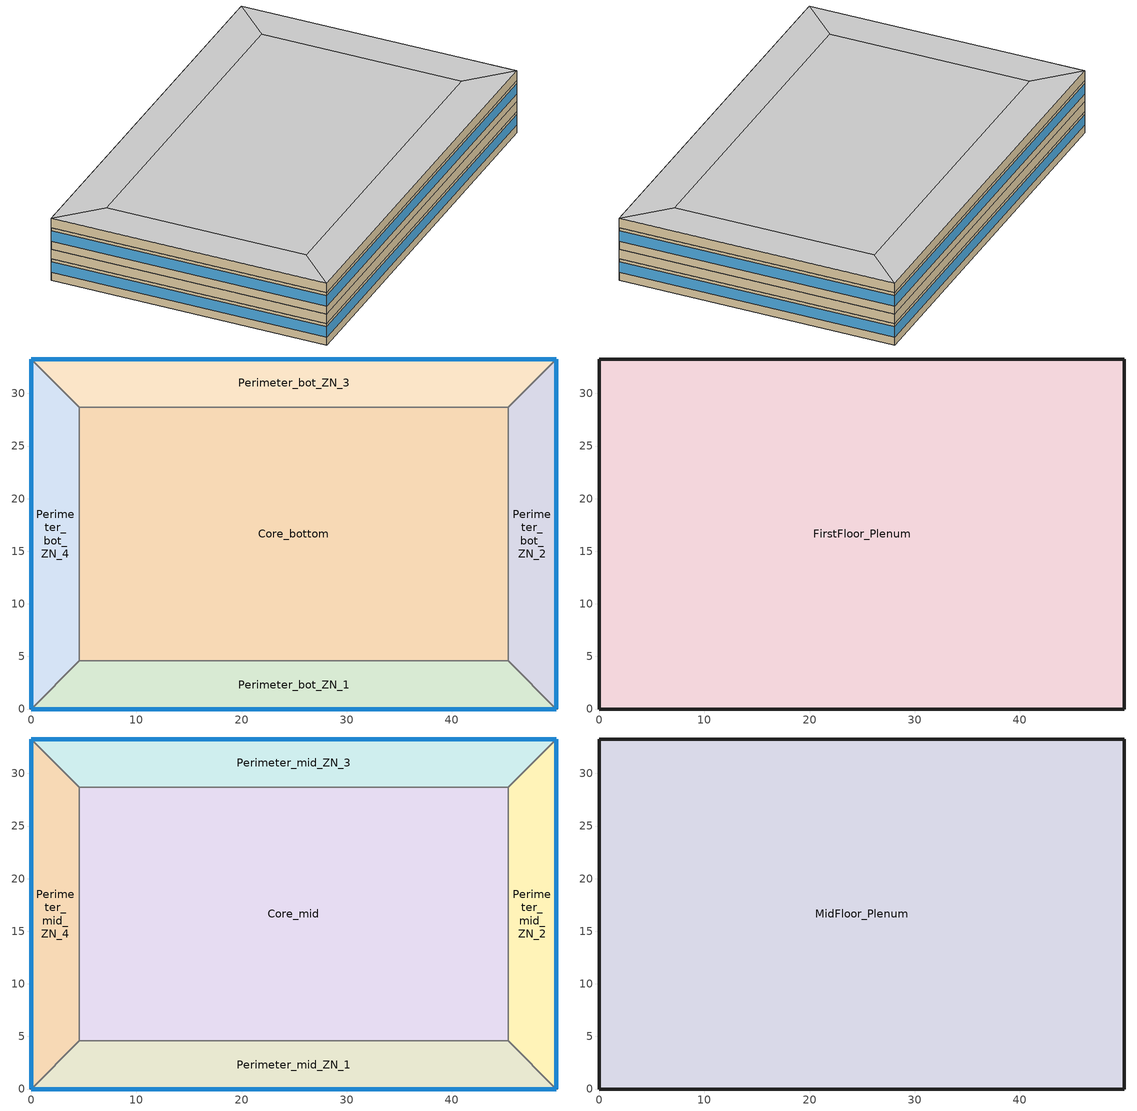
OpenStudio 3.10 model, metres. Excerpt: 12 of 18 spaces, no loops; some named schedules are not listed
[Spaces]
Core_bottom
 floor ground (Core_bot_ZN_5_Floor SlabOnOrBelowGradeF073): 45.34,28.7 45.34,4.57 4.57,4.57 4.57,28.7 z0
 wall to Perimeter_bot_ZN_2 (MetalFrameWallInterior): 45.34,4.57 45.34,28.7 z0:2.74
 wall to Perimeter_bot_ZN_3 (MetalFrameWallInterior): 45.34,28.7 4.57,28.7 z0:2.74
 wall to Perimeter_bot_ZN_1 (MetalFrameWallInterior): 4.57,4.57 45.34,4.57 z0:2.74
 wall to Perimeter_bot_ZN_4 (MetalFrameWallInterior): 4.57,28.7 4.57,4.57 z0:2.74
Perimeter_bot_ZN_2
 floor ground (Perimeter_bot_ZN_2_Floor SlabOnOrBelowGradeF073): 49.91,33.27 49.91,0 45.34,4.57 45.34,28.7 z0
 wall outside (MetalFrameWallU055): 49.91,0 49.91,33.27 z0:2.74
 wall to Perimeter_bot_ZN_1: 45.34,4.57 49.91,0 z0:2.74
 wall to Perimeter_bot_ZN_3 (MetalFrameWallInterior): 49.91,33.27 45.34,28.7 z0:2.74
 window (Base_AllCZ_FixedWindowU34): 49.91,0 49.91,33.27 z1.02:2.33
Perimeter_bot_ZN_3
 floor ground (Perimeter_bot_ZN_3_Floor SlabOnOrBelowGradeF073): 49.91,33.27 45.34,28.7 4.57,28.7 0,33.27 z0
 wall outside (MetalFrameWallU055): 49.91,33.27 0,33.27 z0:2.74
 wall to Perimeter_bot_ZN_4 (MetalFrameWallInterior): 0,33.27 4.57,28.7 z0:2.74
 window (Base_AllCZ_FixedWindowU34): 49.91,33.27 0,33.27 z1.02:2.33
Perimeter_bot_ZN_1
 floor ground (Perimeter_bot_ZN_1_Floor SlabOnOrBelowGradeF073): 45.34,4.57 49.91,0 0,0 4.57,4.57 z0
 wall outside (MetalFrameWallU055): 0,0 49.91,0 z0:2.74
 wall to Perimeter_bot_ZN_4 (MetalFrameWallInterior): 4.57,4.57 0,0 z0:2.74
 window (Base_AllCZ_FixedWindowU34): 0,0 49.91,0 z1.02:2.33
Perimeter_bot_ZN_4
 floor ground (Perimeter_bot_ZN_4_Floor SlabOnOrBelowGradeF073): 0,33.27 4.57,28.7 4.57,4.57 0,0 z0
 wall outside (MetalFrameWallU055): 0,33.27 0,0 z0:2.74
 window (Base_AllCZ_FixedWindowU34): 0,33.27 0,0 z1.02:2.33
FirstFloor_Plenum
 floor to Core_bottom (TypicalPlenumFloorInterior): 45.34,28.7 45.34,4.57 4.57,4.57 4.57,28.7 z2.74
 floor to Perimeter_bot_ZN_1 (TypicalPlenumFloorInterior): 45.34,4.57 49.91,0 0,0 4.57,4.57 z2.74
 floor to Perimeter_bot_ZN_2 (TypicalPlenumFloorInterior): 49.91,33.27 49.91,0 45.34,4.57 45.34,28.7 z2.74
 floor to Perimeter_bot_ZN_3 (TypicalPlenumFloorInterior): 49.91,33.27 45.34,28.7 4.57,28.7 0,33.27 z2.74
 floor to Perimeter_bot_ZN_4 (TypicalPlenumFloorInterior): 0,33.27 4.57,28.7 4.57,4.57 0,0 z2.74
 wall outside (MetalFrameWallU055): 49.91,0 49.91,33.27 0,33.27 0,0 49.91,0 z2.74:3.96
Core_mid
 floor to FirstFloor_Plenum (TypicalFloorInterior): 45.34,28.7 45.34,4.57 4.57,4.57 4.57,28.7 z3.96
 wall to Perimeter_mid_ZN_2 (MetalFrameWallInterior): 45.34,4.57 45.34,28.7 z3.96:6.71
 wall to Perimeter_mid_ZN_3 (MetalFrameWallInterior): 45.34,28.7 4.57,28.7 z3.96:6.71
 wall to Perimeter_mid_ZN_1 (MetalFrameWallInterior): 4.57,4.57 45.34,4.57 z3.96:6.71
 wall to Perimeter_mid_ZN_4 (MetalFrameWallInterior): 4.57,28.7 4.57,4.57 z3.96:6.71
Perimeter_mid_ZN_2
 floor to FirstFloor_Plenum (TypicalFloorInterior): 49.91,33.27 49.91,0 45.34,4.57 45.34,28.7 z3.96
 wall outside (MetalFrameWallU055): 49.91,0 49.91,33.27 z3.96:6.71
 wall to Perimeter_mid_ZN_1: 45.34,4.57 49.91,0 z3.96:6.71
 wall to Perimeter_mid_ZN_3 (MetalFrameWallInterior): 49.91,33.27 45.34,28.7 z3.96:6.71
 window (Base_AllCZ_FixedWindowU34): 49.91,0 49.91,33.27 z4.98:6.29
Perimeter_mid_ZN_3
 floor to FirstFloor_Plenum (TypicalFloorInterior): 49.91,33.27 45.34,28.7 4.57,28.7 0,33.27 z3.96
 wall outside (MetalFrameWallU055): 49.91,33.27 0,33.27 z3.96:6.71
 wall to Perimeter_mid_ZN_4 (MetalFrameWallInterior): 0,33.27 4.57,28.7 z3.96:6.71
 window (Base_AllCZ_FixedWindowU34): 49.91,33.27 0,33.27 z4.98:6.29
Perimeter_mid_ZN_1
 floor to FirstFloor_Plenum (TypicalFloorInterior): 45.34,4.57 49.91,0 0,0 4.57,4.57 z3.96
 wall outside (MetalFrameWallU055): 0,0 49.91,0 z3.96:6.71
 wall to Perimeter_mid_ZN_4 (MetalFrameWallInterior): 4.57,4.57 0,0 z3.96:6.71
 window (Base_AllCZ_FixedWindowU34): 0,0 49.91,0 z4.98:6.29
Perimeter_mid_ZN_4
 floor to FirstFloor_Plenum (TypicalFloorInterior): 0,33.27 4.57,28.7 4.57,4.57 0,0 z3.96
 wall outside (MetalFrameWallU055): 0,33.27 0,0 z3.96:6.71
 window (Base_AllCZ_FixedWindowU34): 0,33.27 0,0 z4.98:6.29
MidFloor_Plenum
 floor to Core_mid (TypicalPlenumFloorInterior): 45.34,28.7 45.34,4.57 4.57,4.57 4.57,28.7 z6.71
 floor to Perimeter_mid_ZN_1 (TypicalPlenumFloorInterior): 45.34,4.57 49.91,0 0,0 4.57,4.57 z6.71
 floor to Perimeter_mid_ZN_2 (TypicalPlenumFloorInterior): 49.91,33.27 49.91,0 45.34,4.57 45.34,28.7 z6.71
 floor to Perimeter_mid_ZN_3 (TypicalPlenumFloorInterior): 49.91,33.27 45.34,28.7 4.57,28.7 0,33.27 z6.71
 floor to Perimeter_mid_ZN_4 (TypicalPlenumFloorInterior): 0,33.27 4.57,28.7 4.57,4.57 0,0 z6.71
 wall outside (MetalFrameWallU055): 49.91,0 49.91,33.27 0,33.27 0,0 49.91,0 z6.71:7.92
 ceiling to Core_top: 45.34,4.57 45.34,28.7 4.57,28.7 4.57,4.57 z7.92
 ceiling to Perimeter_top_ZN_1: 49.91,0 45.34,4.57 4.57,4.57 0,0 z7.92
 ceiling to Perimeter_top_ZN_2: 49.91,0 49.91,33.27 45.34,28.7 45.34,4.57 z7.92
 ceiling to Perimeter_top_ZN_3: 45.34,28.7 49.91,33.27 0,33.27 4.57,28.7 z7.92
 ceiling to Perimeter_top_ZN_4: 0,0 4.57,4.57 4.57,28.7 0,33.27 z7.92
[Site]
LOS ANGELES USC: Latitude {deg}=33.95; Longitude {deg}=-118.4; Time Zone {hr}=-8; Elevation {m}=54.5592; Terrain=Suburbs
[SizingPeriod:DesignDay] Barometric Pressure {Pa}=100663; Wind Speed {m/s}=0.6; Rain Indicator=No; Snow Indicator=No; Day of Month=21; Daylight Saving Time Indicator=No; Humidity Condition Type=Wetbulb; Dry-Bulb Temperature Range Modifier Type=DefaultMultipliers
Name | Maximum Dry-Bulb Temperature {C} | Daily Dry-Bulb Temperature Range {deltaC} | Wind Direction {deg} | Sky Clearness | Month | Day Type | Wetbulb or DewPoint at Maximum Dry-Bulb {C} | Solar Model Indicator | ASHRAE Clear Sky Optical Depth for Beam Irradiance | ASHRAE Clear Sky Optical Depth for Diffuse Irradiance
LOS ANGELES USC Ann Htg 99.6% Condns DB | 6.2 | 0 | 20 | 0 | 12 | WinterDesignDay | 6.2 | ASHRAEClearSky
LOS ANGELES USC  June .4% Condns DB=>MCWB | 32.3 | 8.2 | 260 |  | 6 | SummerDesignDay | 20.7 | ASHRAETau | 0.405 | 2.324
LOS ANGELES USC  July .4% Condns DB=>MCWB | 33.8 | 9.2 | 260 |  | 7 | SummerDesignDay | 22.1 | ASHRAETau | 0.402 | 2.401
LOS ANGELES USC  August .4% Condns DB=>MCWB | 33.7 | 9.6 | 260 |  | 8 | SummerDesignDay | 21.2 | ASHRAETau | 0.383 | 2.433
[Site:WaterMainsTemperature]
Calculation Method=Schedule; Temperature Schedule=WaterMainCZ09
[Building]
OfficeMedium: North Axis {deg}=0
[Material]
Name | Roughness | Thickness {m} | Conductivity {W/m-K} | Density {kg/m3} | Specific Heat {J/kg-K} | Thermal Absorptance | Solar Absorptance | Visible Absorptance
Stucco - 7/8 in. | MediumRough | 0.022352 | 0.700948 | 1855.1 | 837.36 | 0.9 | 0.7 | 0.8
Air - Metal Wall Framing - 16 or 24 in. OC; Air - Metal Wall Framing - 16 or 24 in. OC 1 | Smooth | 0.1397 | 1.22017 | 1.28148 | 1004.832
Gypsum Board - 1/2 in. | Smooth | 0.0127 | 0.158656 | 640.739 | 1130.436 | 0.9 | 0.7 | 0.8
Gypsum Board - 5/8 in. | MediumRough | 0.016002 | 0.158656 | 640.739 | 1130.436 | 0.9 | 0.7 | 0.8
Acoustic Tile - 3/4 in. | MediumRough | 0.01905 | 0.0576335 | 288.332 | 795.492 | 0.9 | 0.7 | 0.8
Metal Deck - 1/16 in. | MediumRough | 0.0015875 | 45.3452 | 7820.53 | 502.416 | 0.9 | 0.7 | 0.8
Concrete - 140 lb/ft3 - 4 in. | Smooth | 0.1016 | 1.9514 | 2239.06 | 921.096
Carpet - 3/4 in. | Smooth | 0.01905 | 0.0455183 | 288.332 | 1381.644 | 0.9 | 0.7 | 0.8
Compliance Insulation R14.60 | Smooth | 0.0591861 | 0.0230188 | 16.0185 | 1130.436
Compliance Insulation R1.41 | Smooth | 0.00571591 | 0.0230188 | 16.0185 | 1130.436
Compliance Insulation R0.02 | Smooth | 8.10768e-05 | 0.0230188 | 16.0185 | 1130.436
[Construction]
MetalFrameWallU055: Stucco - 7/8 in., Compliance Insulation R14.60, Compliance Insulation R1.41, Compliance Insulation R0.02, Compliance Insulation R0.02, Air - Metal Wall Framing - 16 or 24 in. OC, Gypsum Board - 1/2 in.
MetalFrameWallInterior: Gypsum Board - 5/8 in., Air - Metal Wall Framing - 16 or 24 in. OC 1, Gypsum Board - 5/8 in.
TypicalPlenumFloorInterior: Acoustic Tile - 3/4 in.
TypicalFloorInterior: Metal Deck - 1/16 in., Concrete - 140 lb/ft3 - 4 in., Carpet - 3/4 in.
Base_AllCZ_FixedWindowU34: Base_AllCZ_FixedWindowU34 Material
[WindowMaterial:SimpleGlazingSystem]
Base_AllCZ_FixedWindowU34 Material: U-Factor {W/m2-K}=1.93061; Solar Heat Gain Coefficient=0.22; Visible Transmittance=0.42
[Construction:FfactorGroundFloor] F-Factor {W/m-K}=1.26344
Name | Area {m2} | PerimeterExposed {m}
Core_bot_ZN_5_Floor SlabOnOrBelowGradeF073 | 983.537 | 0
Perimeter_bot_ZN_1_Floor SlabOnOrBelowGradeF073; Perimeter_bot_ZN_3_Floor SlabOnOrBelowGradeF073 | 207.338 | 49.911
Perimeter_bot_ZN_2_Floor SlabOnOrBelowGradeF073 | 131.263 | 33.2738
Perimeter_bot_ZN_4_Floor SlabOnOrBelowGradeF073 | 131.253 | 33.2738
[Space]
Name | Building Story | Thermal Zone | Design Specification Outdoor Air Object
Core_bottom | BottomFlr | Core_bottom Thermal Zone | Core_bottom Thermal Zone Design Specification Outdoor Air
Perimeter_bot_ZN_1 | BottomFlr | Perimeter_bot_ZN_1 Thermal Zone | Perimeter_bot_ZN_1 Thermal Zone Design Specification Outdoor Air
Perimeter_bot_ZN_2 | BottomFlr | Perimeter_bot_ZN_2 Thermal Zone | Perimeter_bot_ZN_2 Thermal Zone Design Specification Outdoor Air
Perimeter_bot_ZN_3 | BottomFlr | Perimeter_bot_ZN_3 Thermal Zone | Perimeter_bot_ZN_3 Thermal Zone Design Specification Outdoor Air
Perimeter_bot_ZN_4 | BottomFlr | Perimeter_bot_ZN_4 Thermal Zone | Perimeter_bot_ZN_4 Thermal Zone Design Specification Outdoor Air
FirstFloor_Plenum | BottomFlr | FirstFloor_Plenum Thermal Zone | FirstFloor_Plenum Thermal Zone Design Specification Outdoor Air
Core_mid | MidFlr | Core_mid Thermal Zone | Core_mid Thermal Zone Design Specification Outdoor Air
Perimeter_mid_ZN_1 | MidFlr | Perimeter_mid_ZN_1 Thermal Zone | Perimeter_mid_ZN_1 Thermal Zone Design Specification Outdoor Air
Perimeter_mid_ZN_2 | MidFlr | Perimeter_mid_ZN_2 Thermal Zone | Perimeter_mid_ZN_2 Thermal Zone Design Specification Outdoor Air
Perimeter_mid_ZN_3 | MidFlr | Perimeter_mid_ZN_3 Thermal Zone | Perimeter_mid_ZN_3 Thermal Zone Design Specification Outdoor Air
Perimeter_mid_ZN_4 | MidFlr | Perimeter_mid_ZN_4 Thermal Zone | Perimeter_mid_ZN_4 Thermal Zone Design Specification Outdoor Air
MidFloor_Plenum | MidFlr | MidFloor_Plenum Thermal Zone | MidFloor_Plenum Thermal Zone Design Specification Outdoor Air
[ThermalZone] Multiplier=1; Use Ideal Air Loads=No
Name | Thermostat | Primary Daylighting Control | Fraction of Zone Controlled by Primary Daylighting Control | Secondary Daylighting Control | Fraction of Zone Controlled by Secondary Daylighting Control
Core_bottom Thermal Zone | Core_bottom Thermal Zone Thermostat
Perimeter_bot_ZN_1 Thermal Zone | Perimeter_bot_ZN_1 Thermal Zone Thermostat | Daylighting Control 1 | 0.533414 | Daylighting Control 2 | 0.466356
Perimeter_bot_ZN_2 Thermal Zone | Perimeter_bot_ZN_2 Thermal Zone Thermostat | Daylighting Control 3 | 0.547989 | Daylighting Control 4 | 0.451726
Perimeter_bot_ZN_3 Thermal Zone | Perimeter_bot_ZN_3 Thermal Zone Thermostat | Daylighting Control 5 | 0.533414 | Daylighting Control 6 | 0.466356
Perimeter_bot_ZN_4 Thermal Zone | Perimeter_bot_ZN_4 Thermal Zone Thermostat | Daylighting Control 7 | 0.548029 | Daylighting Control 8 | 0.451759
FirstFloor_Plenum Thermal Zone; MidFloor_Plenum Thermal Zone
Core_mid Thermal Zone | Core_mid Thermal Zone Thermostat
Perimeter_mid_ZN_1 Thermal Zone | Perimeter_mid_ZN_1 Thermal Zone Thermostat | Daylighting Control 9 | 0.533414 | Daylighting Control 10 | 0.466356
Perimeter_mid_ZN_2 Thermal Zone | Perimeter_mid_ZN_2 Thermal Zone Thermostat | Daylighting Control 11 | 0.547989 | Daylighting Control 12 | 0.451726
Perimeter_mid_ZN_3 Thermal Zone | Perimeter_mid_ZN_3 Thermal Zone Thermostat | Daylighting Control 13 | 0.533414 | Daylighting Control 14 | 0.466356
Perimeter_mid_ZN_4 Thermal Zone | Perimeter_mid_ZN_4 Thermal Zone Thermostat | Daylighting Control 15 | 0.548029 | Daylighting Control 16 | 0.451759
[BuildingStory]
BottomFlr; MidFlr
[People:Definition] Number of People Calculation Method=People/Area; People per Space Floor Area {person/m2}=0.0538196; Fraction Radiant=0.3; Sensible Heat Fraction=0.555556
Core_bottom People Definition; Perimeter_bot_ZN_1 People Definition; Perimeter_bot_ZN_2 People Definition; Perimeter_bot_ZN_3 People Definition; Perimeter_bot_ZN_4 People Definition; Core_mid People Definition; Perimeter_mid_ZN_1 People Definition; Perimeter_mid_ZN_2 People Definition; Perimeter_mid_ZN_3 People Definition; Perimeter_mid_ZN_4 People Definition
[People] Number of People Schedule=OfficeOccupancy; Multiplier=1
Name | People Definition | Space or SpaceType | Activity Level Schedule
Core_bottom People | Core_bottom People Definition | Core_bottom | Core_bottom People Activity Level
Perimeter_bot_ZN_1 People | Perimeter_bot_ZN_1 People Definition | Perimeter_bot_ZN_1 | Perimeter_bot_ZN_1 People Activity Level
Perimeter_bot_ZN_2 People | Perimeter_bot_ZN_2 People Definition | Perimeter_bot_ZN_2 | Perimeter_bot_ZN_2 People Activity Level
Perimeter_bot_ZN_3 People | Perimeter_bot_ZN_3 People Definition | Perimeter_bot_ZN_3 | Perimeter_bot_ZN_3 People Activity Level
Perimeter_bot_ZN_4 People | Perimeter_bot_ZN_4 People Definition | Perimeter_bot_ZN_4 | Perimeter_bot_ZN_4 People Activity Level
Core_mid People | Core_mid People Definition | Core_mid | Core_mid People Activity Level
Perimeter_mid_ZN_1 People | Perimeter_mid_ZN_1 People Definition | Perimeter_mid_ZN_1 | Perimeter_mid_ZN_1 People Activity Level
Perimeter_mid_ZN_2 People | Perimeter_mid_ZN_2 People Definition | Perimeter_mid_ZN_2 | Perimeter_mid_ZN_2 People Activity Level
Perimeter_mid_ZN_3 People | Perimeter_mid_ZN_3 People Definition | Perimeter_mid_ZN_3 | Perimeter_mid_ZN_3 People Activity Level
Perimeter_mid_ZN_4 People | Perimeter_mid_ZN_4 People Definition | Perimeter_mid_ZN_4 | Perimeter_mid_ZN_4 People Activity Level
[SpaceInfiltration:DesignFlowRate] Design Flow Rate Calculation Method=Flow/ExteriorWallArea; Flow per Exterior Surface Area {m3/s-m2}=0.00119482; Constant Term Coefficient=0; Temperature Term Coefficient=0; Velocity Term Coefficient=0.224052; Velocity Squared Term Coefficient=0; Density Basis=Outdoor
Name | Space or SpaceType | Schedule
Core_bottom Space Infiltration Design Flow Rate 1 | Core_bottom | OfficeInfiltration
Perimeter_bot_ZN_1 Space Infiltration Design Flow Rate 1 | Perimeter_bot_ZN_1 | OfficeInfiltration
Perimeter_bot_ZN_2 Space Infiltration Design Flow Rate 1 | Perimeter_bot_ZN_2 | OfficeInfiltration
Perimeter_bot_ZN_3 Space Infiltration Design Flow Rate 1 | Perimeter_bot_ZN_3 | OfficeInfiltration
Perimeter_bot_ZN_4 Space Infiltration Design Flow Rate 1 | Perimeter_bot_ZN_4 | OfficeInfiltration
FirstFloor_Plenum Space Infiltration Design Flow Rate 1 | FirstFloor_Plenum | On
Core_mid Space Infiltration Design Flow Rate 1 | Core_mid | OfficeInfiltration
Perimeter_mid_ZN_1 Space Infiltration Design Flow Rate 1 | Perimeter_mid_ZN_1 | OfficeInfiltration
Perimeter_mid_ZN_2 Space Infiltration Design Flow Rate 1 | Perimeter_mid_ZN_2 | OfficeInfiltration
Perimeter_mid_ZN_3 Space Infiltration Design Flow Rate 1 | Perimeter_mid_ZN_3 | OfficeInfiltration
Perimeter_mid_ZN_4 Space Infiltration Design Flow Rate 1 | Perimeter_mid_ZN_4 | OfficeInfiltration
MidFloor_Plenum Space Infiltration Design Flow Rate 1 | MidFloor_Plenum | On
[Lights:Definition] Design Level Calculation Method=Watts/Area; Watts per Space Floor Area {W/m2}=6.45835; Fraction Radiant=0.97; Return Air Fraction=0
Core_bottom Regulated Lights Definition; Perimeter_bot_ZN_1 Regulated Lights Definition; Perimeter_bot_ZN_2 Regulated Lights Definition; Perimeter_bot_ZN_3 Regulated Lights Definition; Perimeter_bot_ZN_4 Regulated Lights Definition; Core_mid Regulated Lights Definition; Perimeter_mid_ZN_1 Regulated Lights Definition; Perimeter_mid_ZN_2 Regulated Lights Definition; Perimeter_mid_ZN_3 Regulated Lights Definition; Perimeter_mid_ZN_4 Regulated Lights Definition
[Lights] Schedule=OfficeLights; Fraction Replaceable=1
Name | Lights Definition | Space or SpaceType
Core_bottom Regulated Lights | Core_bottom Regulated Lights Definition | Core_bottom
Perimeter_bot_ZN_1 Regulated Lights | Perimeter_bot_ZN_1 Regulated Lights Definition | Perimeter_bot_ZN_1
Perimeter_bot_ZN_2 Regulated Lights | Perimeter_bot_ZN_2 Regulated Lights Definition | Perimeter_bot_ZN_2
Perimeter_bot_ZN_3 Regulated Lights | Perimeter_bot_ZN_3 Regulated Lights Definition | Perimeter_bot_ZN_3
Perimeter_bot_ZN_4 Regulated Lights | Perimeter_bot_ZN_4 Regulated Lights Definition | Perimeter_bot_ZN_4
Core_mid Regulated Lights | Core_mid Regulated Lights Definition | Core_mid
Perimeter_mid_ZN_1 Regulated Lights | Perimeter_mid_ZN_1 Regulated Lights Definition | Perimeter_mid_ZN_1
Perimeter_mid_ZN_2 Regulated Lights | Perimeter_mid_ZN_2 Regulated Lights Definition | Perimeter_mid_ZN_2
Perimeter_mid_ZN_3 Regulated Lights | Perimeter_mid_ZN_3 Regulated Lights Definition | Perimeter_mid_ZN_3
Perimeter_mid_ZN_4 Regulated Lights | Perimeter_mid_ZN_4 Regulated Lights Definition | Perimeter_mid_ZN_4
[ElectricEquipment:Definition] Fraction Latent=0
Name | Design Level Calculation Method | Watts per Space Floor Area {W/m2} | Fraction Radiant | Fraction Lost | Design Level {W}
Core_bottom Recepticle Loads Definition | Watts/Area | 16.1459 | 0.2 | 0
Core_bottom Elevator Definition | EquipmentLevel |  | 0 | 1 | 10000
Core_bottom Escalator Definition | EquipmentLevel |  | 0 | 1 | 3930
[ElectricEquipment]
Name | Electric Equipment Definition | Space or SpaceType | Schedule
Core_bottom Recepticle Loads | Core_bottom Recepticle Loads Definition | Core_bottom | OfficeReceptacle
Core_bottom Elevator | Core_bottom Elevator Definition | Core_bottom | OfficeElevator
Core_bottom Escalator | Core_bottom Escalator Definition | Core_bottom | OfficeEscalator
Perimeter_bot_ZN_1 Recepticle Loads | Perimeter_bot_ZN_1 Recepticle Loads Definition | Perimeter_bot_ZN_1 | OfficeReceptacle
Perimeter_bot_ZN_2 Recepticle Loads | Perimeter_bot_ZN_2 Recepticle Loads Definition | Perimeter_bot_ZN_2 | OfficeReceptacle
Perimeter_bot_ZN_3 Recepticle Loads | Perimeter_bot_ZN_3 Recepticle Loads Definition | Perimeter_bot_ZN_3 | OfficeReceptacle
Perimeter_bot_ZN_4 Recepticle Loads | Perimeter_bot_ZN_4 Recepticle Loads Definition | Perimeter_bot_ZN_4 | OfficeReceptacle
Core_mid Recepticle Loads | Core_mid Recepticle Loads Definition | Core_mid | OfficeReceptacle
Perimeter_mid_ZN_1 Recepticle Loads | Perimeter_mid_ZN_1 Recepticle Loads Definition | Perimeter_mid_ZN_1 | OfficeReceptacle
Perimeter_mid_ZN_2 Recepticle Loads | Perimeter_mid_ZN_2 Recepticle Loads Definition | Perimeter_mid_ZN_2 | OfficeReceptacle
Perimeter_mid_ZN_3 Recepticle Loads | Perimeter_mid_ZN_3 Recepticle Loads Definition | Perimeter_mid_ZN_3 | OfficeReceptacle
Perimeter_mid_ZN_4 Recepticle Loads | Perimeter_mid_ZN_4 Recepticle Loads Definition | Perimeter_mid_ZN_4 | OfficeReceptacle
[ThermostatSetpoint:DualSetpoint] Heating Setpoint Temperature Schedule=OfficeHtgSetpt; Cooling Setpoint Temperature Schedule=OfficeClgSetpt
Core_bottom Thermal Zone Thermostat; Perimeter_bot_ZN_1 Thermal Zone Thermostat; Perimeter_bot_ZN_2 Thermal Zone Thermostat; Perimeter_bot_ZN_3 Thermal Zone Thermostat; Perimeter_bot_ZN_4 Thermal Zone Thermostat; Core_mid Thermal Zone Thermostat; Perimeter_mid_ZN_1 Thermal Zone Thermostat; Perimeter_mid_ZN_2 Thermal Zone Thermostat; Perimeter_mid_ZN_3 Thermal Zone Thermostat; Perimeter_mid_ZN_4 Thermal Zone Thermostat
[DesignSpecification:OutdoorAir] Outdoor Air Method=Maximum; Outdoor Air Flow per Person {m3/s-person}=0
Name | Outdoor Air Flow per Floor Area {m3/s-m2}
Core_bottom Thermal Zone Design Specification Outdoor Air; Perimeter_bot_ZN_1 Thermal Zone Design Specification Outdoor Air; Perimeter_bot_ZN_2 Thermal Zone Design Specification Outdoor Air; Perimeter_bot_ZN_3 Thermal Zone Design Specification Outdoor Air; Perimeter_bot_ZN_4 Thermal Zone Design Specification Outdoor Air; Core_mid Thermal Zone Design Specification Outdoor Air; Perimeter_mid_ZN_1 Thermal Zone Design Specification Outdoor Air; Perimeter_mid_ZN_2 Thermal Zone Design Specification Outdoor Air; Perimeter_mid_ZN_3 Thermal Zone Design Specification Outdoor Air; Perimeter_mid_ZN_4 Thermal Zone Design Specification Outdoor Air | 0.000762
FirstFloor_Plenum Thermal Zone Design Specification Outdoor Air; MidFloor_Plenum Thermal Zone Design Specification Outdoor Air | 0
[Daylighting:Control] Lighting Control Type=Continuous; Minimum Input Power Fraction for Continuous Dimming Control=0.1; Minimum Light Output Fraction for Continuous Dimming Control=0.1
Name | Space | Position X-Coordinate {m} | Position Y-Coordinate {m} | Position Z-Coordinate {m} | Illuminance Setpoint {lux}
Daylighting Control 1 | Perimeter_bot_ZN_1 | 24.955 | 2.3293 | 0.762 | 287.5
Daylighting Control 2 | Perimeter_bot_ZN_1 | 24.9551 | 4.4958 | 0.762 | 1150
Daylighting Control 3 | Perimeter_bot_ZN_2 | 47.5817 | 16.6369 | 0.762 | 287.5
Daylighting Control 4 | Perimeter_bot_ZN_2 | 45.4152 | 16.6369 | 0.762 | 1150
Daylighting Control 5 | Perimeter_bot_ZN_3 | 24.955 | 30.9445 | 0.762 | 287.5
Daylighting Control 6 | Perimeter_bot_ZN_3 | 24.9551 | 28.7782 | 0.762 | 1150
Daylighting Control 7 | Perimeter_bot_ZN_4 | 2.3293 | 16.6369 | 0.762 | 287.5
Daylighting Control 8 | Perimeter_bot_ZN_4 | 4.4958 | 16.6369 | 0.762 | 1150
Daylighting Control 9 | Perimeter_mid_ZN_1 | 24.955 | 2.32931 | 4.7244 | 287.5
Daylighting Control 10 | Perimeter_mid_ZN_1 | 24.9551 | 4.4958 | 4.7244 | 1150
Daylighting Control 11 | Perimeter_mid_ZN_2 | 47.5817 | 16.6369 | 4.7244 | 287.5
Daylighting Control 12 | Perimeter_mid_ZN_2 | 45.4152 | 16.6369 | 4.7244 | 1150
Daylighting Control 13 | Perimeter_mid_ZN_3 | 24.955 | 30.9445 | 4.7244 | 287.5
Daylighting Control 14 | Perimeter_mid_ZN_3 | 24.9551 | 28.7782 | 4.7244 | 1150
Daylighting Control 15 | Perimeter_mid_ZN_4 | 2.32931 | 16.6369 | 4.7244 | 287.5
Daylighting Control 16 | Perimeter_mid_ZN_4 | 4.4958 | 16.6369 | 4.7244 | 1150
